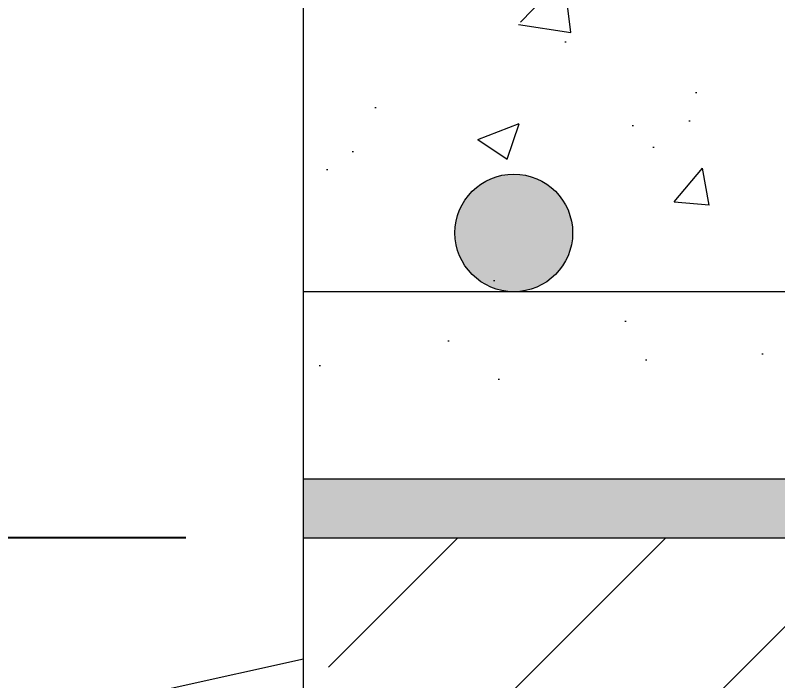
# Model space of a CAD drawing. Header units: millimetres. Extents: x 77165 to 11476408, y -193619 to 1121001.
# Drawn here: x 203899 to 204547, y 313415 to 313980 of the extents above; entities that cross this region are included whole.
import ezdxf

# ---------------------------------------------------------------- set-up
doc = ezdxf.new("R2010")
doc.units = ezdxf.units.MM
doc.layers.get('Defpoints').update_dxf_attribs({"color": 3})
doc.layers.add('Элементы узлов', color=7, linetype='Continuous', lineweight=9)
doc.styles.add('ISOCPEUR', font='isocpeur.ttf', dxfattribs={"width": 0.7, "height": 270})
doc.dimstyles.new('R_100', dxfattribs={"dimtxt": 270, "dimasz": 120, "dimexe": 100, "dimexo": 100, "dimgap": 80, "dimtad": 1, "dimdec": 0, "dimrnd": 5, "dimzin": 0, "dimdsep": 46, "dimtxsty": 'ISOCPEUR', "dimblk": 'ARCHTICK', "dimcen": 100, "dimdle": 100, "dimclrd": 256, "dimclre": 256, "dimclrt": 256, "dimadec": 0, "dimazin": 0, "dimtfac": 2, "dimtdec": 0, "dimtofl": 0, "dimtmove": 1, "dimatfit": 3, "dimfxl": 1, "dimtvp": 3, "dimtolj": 1, "dimtzin": 0, "dimarcsym": 0})

# ---------------------------------------------------------------- blocks, each defined once
blk = doc.blocks.new('*U615')
at = {"color": 8}
blk.add_lwpolyline([(0, -6.5058), (0, 2.4429), (2.25, 2.9429), (-2.25, 3.4429), (0, 3.9429), (0, 15.0681)], dxfattribs=at)
blk = doc.blocks.new('_ARCHTICK')
at = {"color": 0, "linetype": 'ByBlock', "const_width": 0.15}
blk.add_lwpolyline([(-0.5, -0.5), (0.5, 0.5)], dxfattribs=at)
blk = doc.blocks.new('*D635')
at = {"layer": 'Defpoints', "color": 0, "transparency": 16777216}
for p in [(204144.21, 314442.02), (203740.27, 313536.37), (204144.21, 313536.37)]:
    blk.add_point(p, dxfattribs=at)
at = {"layer": 'Элементы узлов', "lineweight": -2, "transparency": 16777216}
for p, q in [((203740.27, 314542.02), (203740.27, 313436.37)), ((204044.21, 314442.02), (203640.27, 314442.02)), ((204044.21, 313536.37), (203640.27, 313536.37))]:
    blk.add_line(p, q, dxfattribs=at)
at = {"layer": 'Элементы узлов', "lineweight": -2, "transparency": 16777216, "xscale": 120, "yscale": 120, "zscale": 120}
for p, rotation in [((203740.27, 314442.02), 90), ((203740.27, 313536.37), 270)]:
    blk.add_blockref('_ARCHTICK', p, dxfattribs=dict(at, rotation=rotation))
at = {"layer": 'Элементы узлов', "lineweight": 15, "transparency": 16777216, "insert": (203525.27, 313989.19), "char_height": 270, "attachment_point": 5, "rotation": 90, "style": 'ISOCPEUR'}
blk.add_mtext('\\A1;80', dxfattribs=at)

msp = doc.modelspace()

# ---------------------------------------------------------------- hatches: boundary and pattern name
at = {"layer": 'Элементы узлов', "ltscale": 100, "true_color": 0x000000}
h = msp.add_hatch(dxfattribs=at)
h.set_pattern_fill('AR-CONC', color=18, scale=50, style=0)
h.set_pattern_definition([(50, (-4474185.95, 1046183), (358.630091, -31.376067), [37.5, -412.5]), (355, (-4474185.95, 1046183), (-69.375667, 376.096067), [30, -330]), (100.4514445, (-4474156.06, 1046180.37), (289.254423, 344.719995), [31.870096, -350.571056]), (46.1842, (-4474185.95, 1046283), (533.620665, -82.75964), [56.25, -618.75]), (96.635635, (-4474141.5, 1046276.1), (467.33097, 487.0593), [47.80517, -525.85688]), (351.184164, (-4474185.95, 1046283), (467.33097, 487.0593), [45, -495]), (21, (-4474135.95, 1046258), (298.453526, -201.309445), [37.5, -412.5]), (326, (-4474135.95, 1046258), (121.657666, 362.575023), [30, -330]), (71.451445, (-4474111.08, 1046241.2), (420.111188, 161.265576), [31.870095, -350.571056]), (37.5, (-4474185.95, 1046182.99), (6.0799277, 166.446927), [0, -326, 0, -335, 0, -331.25]), (7.5, (-4474185.95, 1046182.99), (131.534769, 197.205856), [0, -191, 0, -318.5, 0, -126.25]), (327.5, (-4474297.45, 1046182.99), (266.911218, -11.277436), [0, -125, 0, -390, 0, -517.5]), (317.5, (-4474347.45, 1046182.99), (291.593085, 50.052491), [0, -162.5, 0, -259, 0, -367.5])])
h.paths.add_polyline_path([(210969.62696, 314306.37126), (204144.21438, 314306.37126), (204144.21438, 313586.37126), (210969.62696, 313586.37126)])
at = {"layer": 'Элементы узлов', "transparency": 33554687}
h = msp.add_hatch(color=256, dxfattribs=at)
h.set_gradient(color2=(0, 0, 0), tint=1, name='SPHERICAL')
h.paths.add_polyline_path([(204372.82603, 313795.44702, 1), (204272.82603, 313795.44702, 1)])
msp.add_hatch(color=256, dxfattribs=at).paths.add_polyline_path([(204144.21438, 313586.37126), (204144.21438, 313536.37126), (210969.62696, 313536.37126), (210969.62696, 313586.37126)])
at = {"layer": 'Элементы узлов', "ltscale": 100, "true_color": 0x000000}
h = msp.add_hatch(dxfattribs=at)
h.set_pattern_fill('ANSI35', color=18, scale=1000, style=0)
h.set_pattern_definition([(45, (-4474185.95, 1046033), (-176.776695, 176.776695), []), (45, (-4474009.17, 1046033), (-176.776695, 176.776695), [312.5, -62.5, 0, -62.5])])
h.paths.add_polyline_path([(210969.62696, 313536.37126), (204144.21438, 313536.37126), (204144.21438, 312536.37126), (210969.62696, 312536.37126)])

# ---------------------------------------------------------------- linework, layer by layer
at = {"layer": 'Элементы узлов'}
for points in [[(210969.62696, 313745.44702), (204144.21438, 313745.44702)], [(204144.21438, 313586.37126), (204144.21438, 313586.37126), (210969.62696, 313586.37126)]]:
    msp.add_lwpolyline(points, dxfattribs=at)
at = {"layer": 'Элементы узлов', "color": 18, "lineweight": 5, "ltscale": 100, "true_color": 0x000000}
msp.add_lwpolyline([(204144.21438, 313536.37126), (210969.62696, 313536.37126), (210969.62696, 312536.37126), (204144.21438, 312536.37126)], close=True, dxfattribs=at)
at = {"layer": 'Элементы узлов'}
msp.add_circle((204322.82603, 313795.44702), 50, dxfattribs=at)

# ---------------------------------------------------------------- block references
at = {"layer": 'Элементы узлов', "xscale": 100, "yscale": 100, "zscale": 100}
msp.add_blockref('*U615', (204144.21438, 313039.26543), dxfattribs=at)

# ---------------------------------------------------------------- dimensions: what is measured, and where the dimension line sits
at = {"layer": 'Элементы узлов', "lineweight": 15}
dim = msp.add_linear_dim(base=(203740.27309, 313536.37126), p1=(204144.21438, 314442.01782), p2=(204144.21438, 313536.37126), angle=90, text='80', dimstyle='R_100', override={"dimpost": '\\X'}, dxfattribs=at)
dim.commit()
dim.dimension.update_dxf_attribs({"geometry": '*D635', "text_midpoint": (203525.27309, 313989.19454)})

doc.saveas('drawing.dxf')
